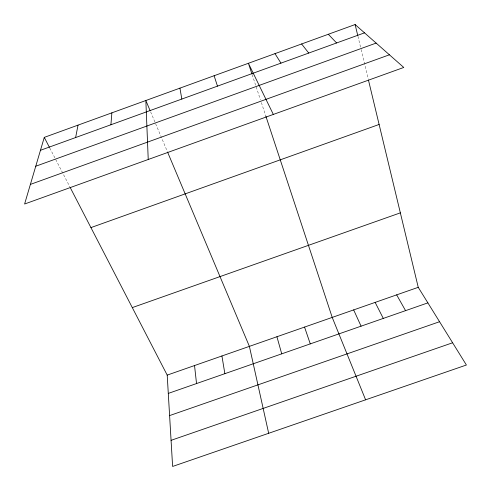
<?xml version="1.0" encoding="UTF-8"?>
<svg xmlns="http://www.w3.org/2000/svg" width="491" height="491" viewBox="0 0 491 491"><rect width="100%" height="100%" fill="white"/><g stroke="black" fill="none" stroke-linecap="round" stroke-linejoin="round"><path stroke-width="0.37" stroke-dasharray="2.46 1.84" d="M49.763 147.994L69.882 186.905M150.608 111.813L167.437 151.762M252.153 74.65L260.414 99.698M261.372 102.588L265.895 116.299M357.939 36.309L360.94 48.812M361.118 49.542L368.293 79.413"/><path stroke-width="0.74" d="M110.911 124.763L111.88 112.838M75.626 137.554L78.026 125.131M44.276 137.382L24.599 204.017L403.768 67.457L355.116 24.55L44.276 137.382L49.419 147.331M40.458 150.295L364.525 32.842M35.757 166.234L376.143 43.091M30.387 184.401L389.412 54.796M90.933 227.603L379.113 124.462M132.294 307.599L400.349 212.861M167.204 375.106L418.24 287.327L466.401 365.016L172.617 466.45L167.204 375.106L70.231 187.574M168.29 393.408L427.876 302.867M169.604 415.582L439.562 321.715M171.071 440.335L452.616 342.773M328.338 34.272L336.587 42.969M301.627 43.963L308.729 53.065M274.985 53.636L280.944 63.136M396.667 294.87L405.56 310.65M375.142 302.395L383.299 318.42M273.327 114.434L248.403 63.284L251.92 73.938M353.661 309.907L361.075 326.165M150.013 110.395L145.845 100.514L148.233 159.489M167.726 152.456L249.391 346.364L268.675 433.283M365.605 399.815L332.223 317.407L265.895 116.299M304.543 327.086L310.281 343.884M214.113 75.731L217.47 86.14M276.93 336.74L281.73 353.845M355.116 24.55L357.767 35.579M368.471 80.156L418.24 287.327M179.927 88.141L181.83 99.059M221.926 355.969L224.86 373.676M194.528 365.55L196.535 383.557"/></g></svg>
